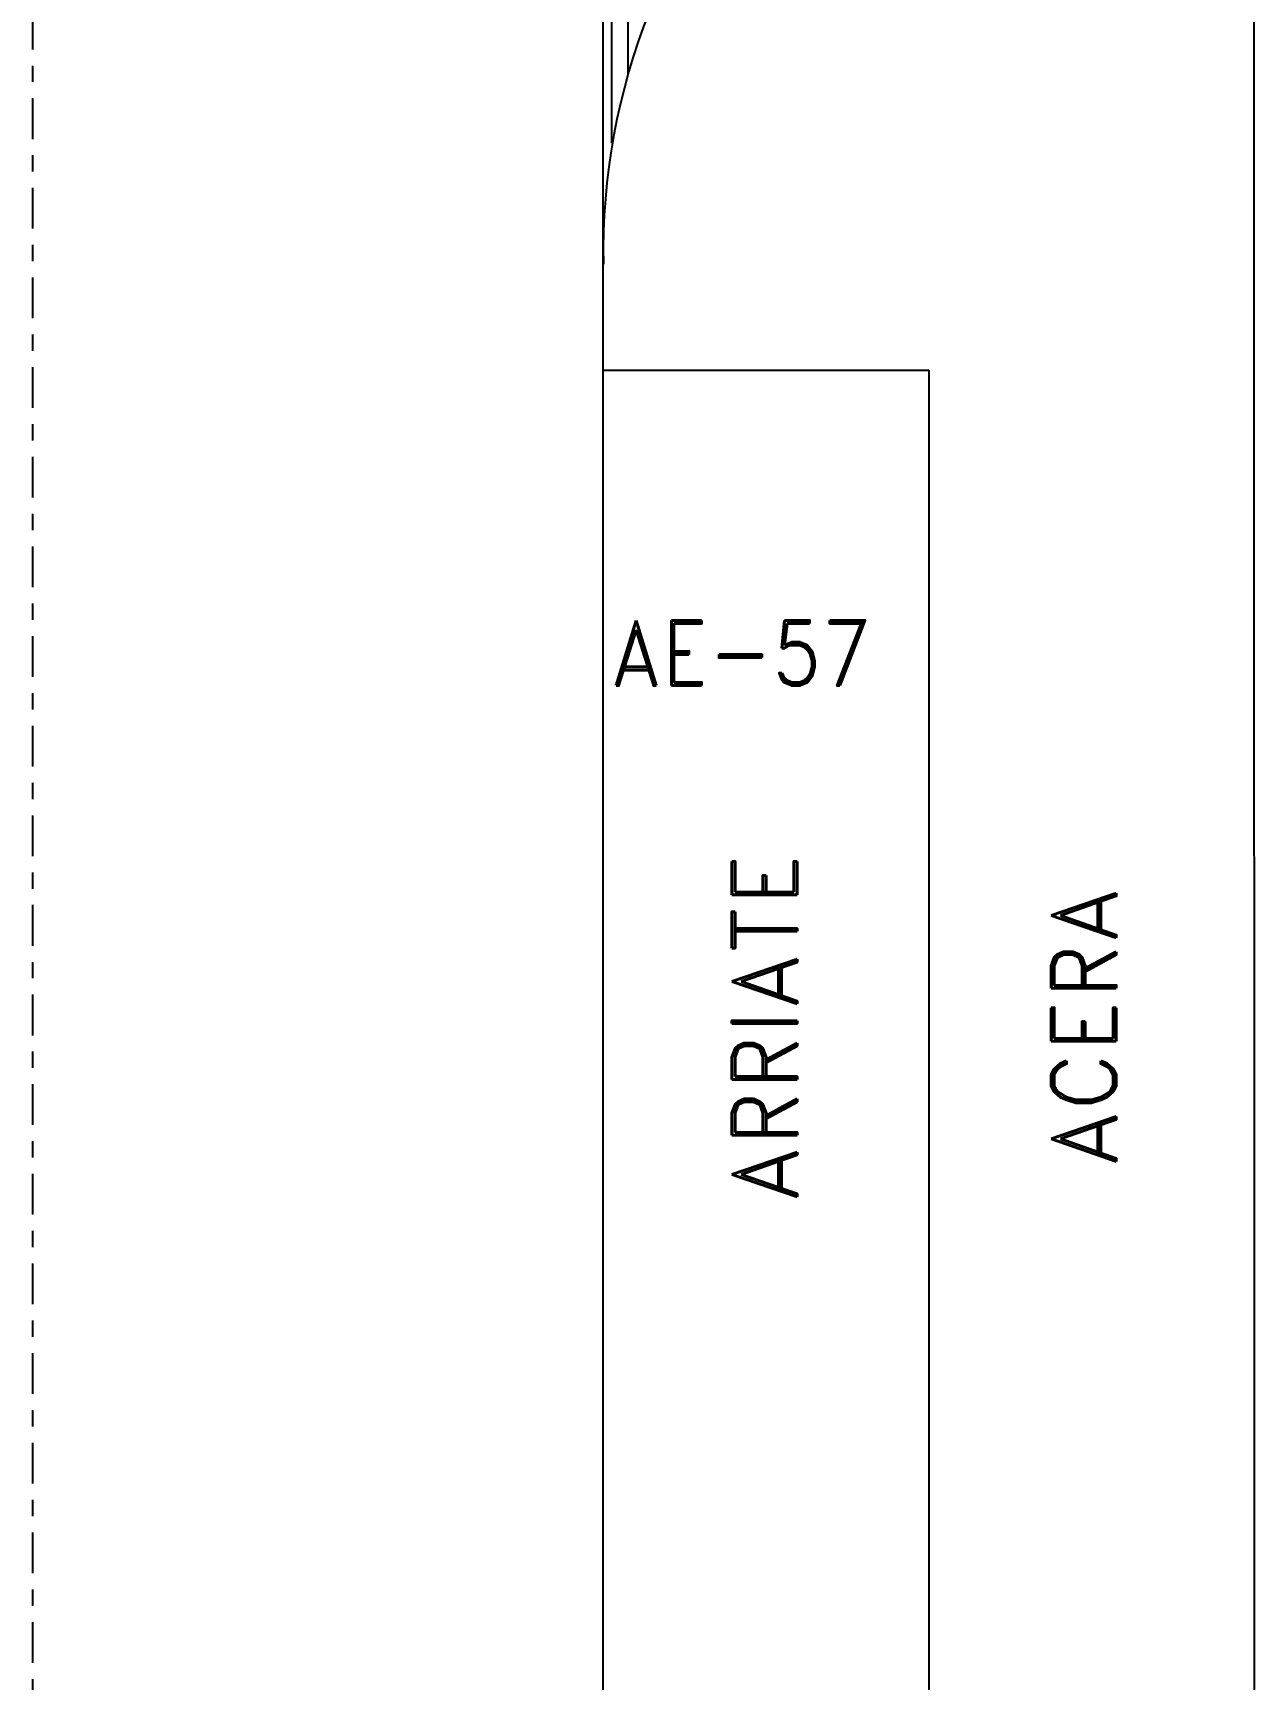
# Model space of a CAD drawing. Header units: millimetres. Extents: x 1590 to 1932, y -48 to 167.
# Drawn here: x 1617.09 to 1624.59, y -4.43 to 5.67 of the extents above; entities that cross this region are included whole.
import ezdxf
from ezdxf.enums import TextEntityAlignment as Align

# ---------------------------------------------------------------- set-up
doc = ezdxf.new("R2010")
doc.units = ezdxf.units.MM
doc.header["$LTSCALE"] = 0.1
doc.header["$MEASUREMENT"] = 0
doc.linetypes.add('CENTERX2', pattern=[4, 2.5, -0.5, 0.5, -0.5])
doc.layers.get('0').update_dxf_attribs({"linetype": 'CONTINUOUS'})
for name, color, linetype in [('C-PRKG-CARS', 1, 'CONTINUOUS'), ('CALLES', 3, 'CONTINUOUS'), ('PARED', 4, 'CONTINUOUS'), ('TERRENO', 4, 'CONTINUOUS'), ('TEXT', 3, 'CONTINUOUS')]:
    doc.layers.add(name, color=color, linetype=linetype)
doc.styles.add('ROMAND', font='romand.shx')

msp = doc.modelspace()

# ---------------------------------------------------------------- linework, layer by layer
at = {"color": 2, "linetype": 'Continuous'}
msp.add_line((1620.5927, -5.4342), (1620.5927, 53.917), dxfattribs=at)
at = {"layer": 'C-PRKG-CARS', "color": 2}
for p in [(1620.5927, 3.5973), (1622.5927, -5.3255)]:
    msp.add_line(p, (1622.5927, 3.5973), dxfattribs=at)
at = {"layer": 'CALLES', "color": 2, "linetype": 'CENTERX2'}
msp.add_line((1617.0927, -10.9342), (1617.0927, 157.274), dxfattribs=at)
at = {"layer": 'CALLES', "color": 1, "linetype": 'Continuous'}
for p, q in [((1620.6432, 14.6757), (1620.6432, 4.9903)), ((1620.7432, 14.2232), (1620.7432, 5.408))]:
    msp.add_line(p, q, dxfattribs=at)
at = {"layer": 'PARED', "color": 3}
msp.add_arc((1624.5871, 4.3212), 3.9946, 89.99019, 181.06005, dxfattribs=at)
at = {"layer": 'TERRENO', "color": 5, "linetype": 'Continuous'}
msp.add_line((1624.5927, -20.9342), (1624.5672, 128.1062), dxfattribs=at)

# ---------------------------------------------------------------- texts
at = {"layer": 'TEXT', "color": 2, "style": 'ROMAND', "width": 0.9}
msp.add_text('AE-57', height=0.4, dxfattribs=at).set_placement((1620.6403, 1.6621))
at = {"layer": 'TEXT', "style": 'ROMAND'}
for s, p in [('ARRIATE', (1621.7822, -0.4372)), ('ACERA', (1623.7411, -0.4345))]:
    msp.add_text(s, height=0.4, rotation=90, dxfattribs=at).set_placement(p, align=Align.CENTER)

doc.saveas('drawing.dxf')
